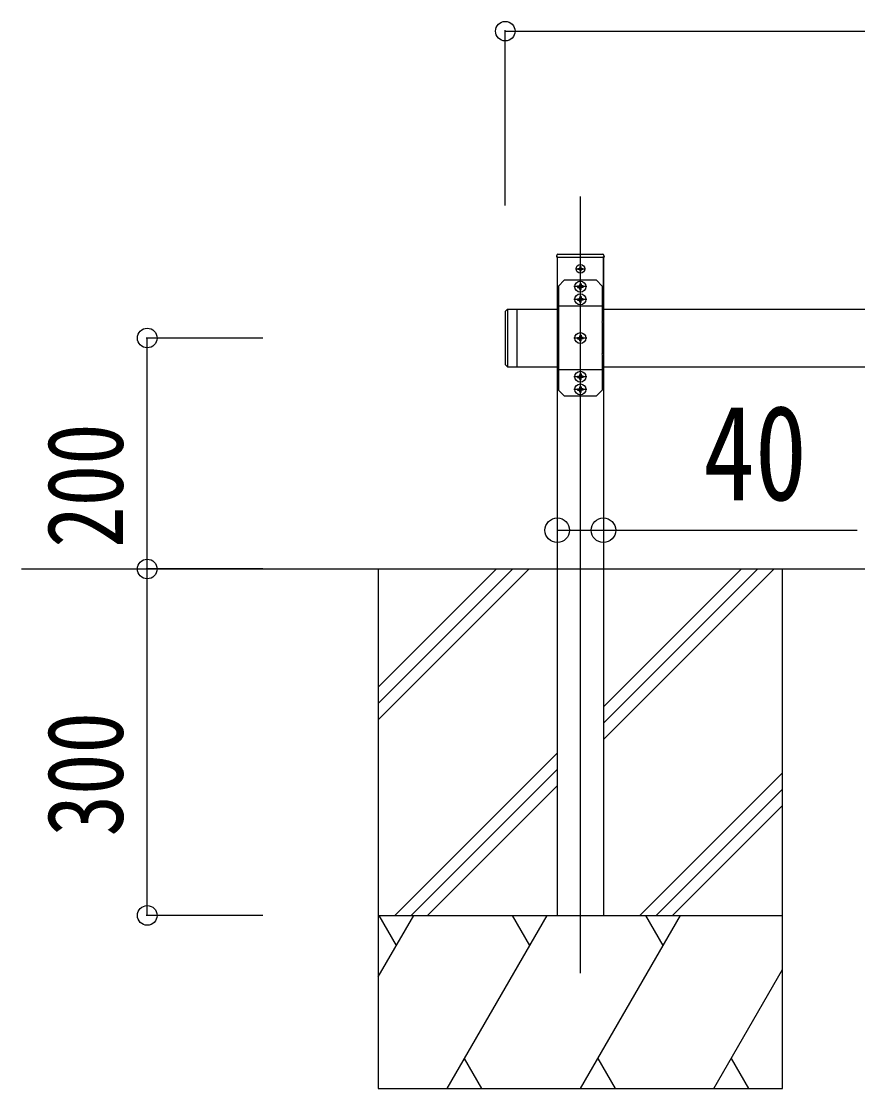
# Model space of a CAD drawing. Units: millimetres, scale not verified. Extents: x -10512 to 10512, y -7425 to 7425.
# Drawn here: x -3294 to -2570, y -3905 to -2981 of the extents above; entities that cross this region are included whole.
import ezdxf
from ezdxf.enums import TextEntityAlignment as Align

# ---------------------------------------------------------------- set-up
doc = ezdxf.new("R2010")
doc.units = ezdxf.units.MM
doc.header["$LTSCALE"] = 30
for name, color, linetype in [('0-3_YKK_12', 2, 'Continuous'), ('0-4_YKK_13', 4, 'Continuous'), ('0-5_YKK_A1', 4, 'Continuous'), ('0-6_YKK_D', 6, 'Continuous')]:
    doc.layers.add(name, color=color, linetype=linetype)
doc.styles.add('ＭＳ ゴシック', font='')
doc.styles.get('ＭＳ ゴシック').set_extended_font_data('MS Gothic')

msp = doc.modelspace()

# ---------------------------------------------------------------- linework, layer by layer
at = {"layer": '0-3_YKK_12'}
for p, q in [((-2809.81, -3804.85), (-2809.81, -3132.35)), ((-2813.96, -3194.85), (-2805.66, -3194.85)), ((-2809.81, -3199), (-2809.81, -3190.7)), ((-2809.81, -3216.08), (-2809.81, -3204.61)), ((-2804.07, -3210.35), (-2815.54, -3210.35)), ((-2809.81, -3227.08), (-2809.81, -3215.61)), ((-2804.07, -3221.35), (-2815.54, -3221.35)), ((-2809.81, -3260.58), (-2809.81, -3249.11)), ((-2804.07, -3254.85), (-2815.54, -3254.85)), ((-2804.07, -3288.35), (-2815.54, -3288.35)), ((-2809.81, -3294.08), (-2809.81, -3282.61)), ((-2804.07, -3299.35), (-2815.54, -3299.35)), ((-2809.81, -3305.08), (-2809.81, -3293.61))]:
    msp.add_line(p, q, dxfattribs=at)
at = {"layer": '0-4_YKK_13'}
for p, q in [((-2830.31, -3184.85), (-2830.21, -3183.28)), ((-2829.31, -3184.85), (-2830.31, -3184.85)), ((-2829.31, -3184.85), (-2790.31, -3184.85)), ((-2829.21, -3182.35), (-2790.4, -3182.35)), ((-2811.86, -3194.5), (-2811.86, -3195.2)), ((-2811.86, -3194.5), (-2810.66, -3194.5)), ((-2811.86, -3195.2), (-2810.66, -3195.2)), ((-2810.16, -3192.8), (-2809.46, -3192.8)), ((-2810.16, -3192.8), (-2810.16, -3194)), ((-2810.16, -3195.7), (-2810.16, -3196.9)), ((-2810.16, -3196.9), (-2809.46, -3196.9)), ((-2809.46, -3192.8), (-2809.46, -3194)), ((-2809.46, -3195.7), (-2809.46, -3196.9)), ((-2808.96, -3194.5), (-2807.76, -3194.5)), ((-2808.96, -3195.2), (-2807.76, -3195.2)), ((-2807.76, -3194.5), (-2807.76, -3195.2)), ((-2823.81, -3204.85), (-2828.81, -3209.85)), ((-2810.52, -3204.85), (-2823.81, -3204.85)), ((-2795.81, -3204.85), (-2809.09, -3204.85)), ((-2795.81, -3204.85), (-2790.81, -3209.85)), ((-2828.81, -3209.85), (-2828.81, -3240.13)), ((-2812.18, -3209.75), (-2811.15, -3209.73)), ((-2812.18, -3210.94), (-2811.15, -3210.96)), ((-2811.15, -3209.73), (-2810.54, -3209.62)), ((-2811.15, -3210.96), (-2810.54, -3211.08)), ((-2810.42, -3209.01), (-2810.54, -3209.62)), ((-2810.42, -3211.68), (-2810.54, -3211.08)), ((-2810.4, -3207.97), (-2810.42, -3209.01)), ((-2810.4, -3212.72), (-2810.42, -3211.68)), ((-2809.21, -3207.97), (-2809.2, -3209.01)), ((-2809.21, -3212.72), (-2809.2, -3211.68)), ((-2809.2, -3209.01), (-2809.08, -3209.62)), ((-2809.2, -3211.68), (-2809.08, -3211.08)), ((-2808.47, -3209.73), (-2809.08, -3209.62)), ((-2808.47, -3210.96), (-2809.08, -3211.08)), ((-2807.43, -3209.75), (-2808.47, -3209.73)), ((-2807.43, -3210.94), (-2808.47, -3210.96)), ((-2790.81, -3209.85), (-2790.81, -3240.13)), ((-2812.18, -3220.75), (-2811.15, -3220.73)), ((-2812.18, -3221.94), (-2811.15, -3221.96)), ((-2811.15, -3220.73), (-2810.54, -3220.62)), ((-2811.15, -3221.96), (-2810.54, -3222.08)), ((-2810.42, -3220.01), (-2810.54, -3220.62)), ((-2810.42, -3222.68), (-2810.54, -3222.08)), ((-2810.4, -3218.97), (-2810.42, -3220.01)), ((-2810.4, -3223.72), (-2810.42, -3222.68)), ((-2809.21, -3218.97), (-2809.2, -3220.01)), ((-2809.21, -3223.72), (-2809.2, -3222.68)), ((-2809.2, -3220.01), (-2809.08, -3220.62)), ((-2809.2, -3222.68), (-2809.08, -3222.08)), ((-2808.47, -3220.73), (-2809.08, -3220.62)), ((-2808.47, -3221.96), (-2809.08, -3222.08)), ((-2807.43, -3220.75), (-2808.47, -3220.73)), ((-2807.43, -3221.94), (-2808.47, -3221.96)), ((-2874.81, -3231.84), (-2874.81, -3277.84)), ((-2872.81, -3229.84), (-2872.81, -3279.84)), ((-2864.81, -3229.84), (-2864.81, -3279.84)), ((-2790.81, -3227.25), (-2828.81, -3227.25)), ((-2828.81, -3241.56), (-2828.81, -3268.13)), ((-2790.81, -3241.56), (-2790.81, -3268.13)), ((-2810.4, -3252.47), (-2810.42, -3253.51)), ((-2809.21, -3252.47), (-2809.2, -3253.51)), ((-2812.18, -3254.25), (-2811.15, -3254.23)), ((-2812.18, -3255.44), (-2811.15, -3255.46)), ((-2811.15, -3254.23), (-2810.54, -3254.12)), ((-2811.15, -3255.46), (-2810.54, -3255.58)), ((-2810.42, -3253.51), (-2810.54, -3254.12)), ((-2810.42, -3256.18), (-2810.54, -3255.58)), ((-2810.4, -3257.22), (-2810.42, -3256.18)), ((-2809.21, -3257.22), (-2809.2, -3256.18)), ((-2809.2, -3253.51), (-2809.08, -3254.12)), ((-2809.2, -3256.18), (-2809.08, -3255.58)), ((-2808.47, -3254.23), (-2809.08, -3254.12)), ((-2808.47, -3255.46), (-2809.08, -3255.58)), ((-2807.43, -3254.25), (-2808.47, -3254.23)), ((-2807.43, -3255.44), (-2808.47, -3255.46)), ((-2828.81, -3269.56), (-2828.81, -3299.85)), ((-2790.81, -3269.56), (-2790.81, -3299.85)), ((-2874.81, -3277.84), (-2872.81, -3279.84)), ((-2872.81, -3279.84), (-2864.81, -3279.84)), ((-2790.81, -3282.45), (-2828.81, -3282.45)), ((-2812.18, -3287.75), (-2811.15, -3287.73)), ((-2812.18, -3288.94), (-2811.15, -3288.96)), ((-2811.15, -3287.73), (-2810.54, -3287.62)), ((-2811.15, -3288.96), (-2810.54, -3289.08)), ((-2810.42, -3287.01), (-2810.54, -3287.62)), ((-2810.42, -3289.68), (-2810.54, -3289.08)), ((-2810.4, -3285.97), (-2810.42, -3287.01)), ((-2810.4, -3290.72), (-2810.42, -3289.68)), ((-2809.21, -3285.97), (-2809.2, -3287.01)), ((-2809.21, -3290.72), (-2809.2, -3289.68)), ((-2809.2, -3287.01), (-2809.08, -3287.62)), ((-2809.2, -3289.68), (-2809.08, -3289.08)), ((-2808.47, -3287.73), (-2809.08, -3287.62)), ((-2808.47, -3288.96), (-2809.08, -3289.08)), ((-2807.43, -3287.75), (-2808.47, -3287.73)), ((-2807.43, -3288.94), (-2808.47, -3288.96)), ((-2812.18, -3298.75), (-2811.15, -3298.73)), ((-2811.15, -3298.73), (-2810.54, -3298.62)), ((-2810.42, -3298.01), (-2810.54, -3298.62)), ((-2810.4, -3296.97), (-2810.42, -3298.01)), ((-2809.21, -3296.97), (-2809.2, -3298.01)), ((-2809.2, -3298.01), (-2809.08, -3298.62)), ((-2808.47, -3298.73), (-2809.08, -3298.62)), ((-2807.43, -3298.75), (-2808.47, -3298.73)), ((-2823.81, -3304.85), (-2828.81, -3299.85)), ((-2823.81, -3304.85), (-2810.52, -3304.85)), ((-2812.18, -3299.94), (-2811.15, -3299.96)), ((-2811.15, -3299.96), (-2810.54, -3300.08)), ((-2810.42, -3300.68), (-2810.54, -3300.08)), ((-2810.4, -3301.72), (-2810.42, -3300.68)), ((-2809.21, -3301.72), (-2809.2, -3300.68)), ((-2809.2, -3300.68), (-2809.08, -3300.08)), ((-2809.09, -3304.85), (-2795.81, -3304.85)), ((-2808.47, -3299.96), (-2809.08, -3300.08)), ((-2807.43, -3299.94), (-2808.47, -3299.96)), ((-2795.81, -3304.85), (-2790.81, -3299.85))]:
    msp.add_line(p, q, dxfattribs=at)
for points in [[(-2789.4, -3183.28), (-2789.31, -3184.85), (-2790.31, -3184.85)], [(-2874.81, -3231.84), (-2872.81, -3229.84), (-2864.81, -3229.84)]]:
    msp.add_lwpolyline(points, dxfattribs=at)
for centre, radius in [((-2809.81, -3194.85), 3.75), ((-2809.81, -3210.35), 4.74), ((-2809.81, -3221.35), 4.74), ((-2809.81, -3254.85), 4.74), ((-2809.81, -3288.35), 4.74), ((-2809.81, -3299.35), 4.74)]:
    msp.add_circle(centre, radius, dxfattribs=at)
for centre, radius, start, end in [((-2829.21, -3183.35), 1, 90, 176.5), ((-2790.4, -3183.35), 1, 3.5, 90), ((-2810.66, -3194), 0.5, 270, 0), ((-2810.66, -3195.7), 0.5, 0, 90), ((-2808.96, -3194), 0.5, 180, 270), ((-2808.96, -3195.7), 0.5, 90, 180), ((-2809.81, -3204.15), 1, 224.427, 315.573), ((-2809.81, -3210.35), 2.45, 165.9892, 194.0108), ((-2809.81, -3210.35), 2.45, 75.9892, 104.0108), ((-2809.81, -3210.35), 2.45, 255.9892, 284.0108), ((-2809.81, -3210.35), 2.45, 345.9892, 14.0108), ((-2809.81, -3221.35), 2.45, 165.9892, 194.0108), ((-2809.81, -3221.35), 2.45, 75.9892, 104.0108), ((-2809.81, -3221.35), 2.45, 255.9892, 284.0108), ((-2809.81, -3221.35), 2.45, 345.9892, 14.0108), ((-2829.51, -3240.85), 1, 314.427, 45.573), ((-2790.11, -3240.85), 1, 134.427, 225.573), ((-2809.81, -3254.85), 2.45, 75.9892, 104.0108), ((-2809.81, -3254.85), 2.45, 165.9892, 194.0108), ((-2809.81, -3254.85), 2.45, 255.9892, 284.0108), ((-2809.81, -3254.85), 2.45, 345.9892, 14.0108), ((-2829.51, -3268.85), 1, 314.427, 45.573), ((-2790.11, -3268.85), 1, 134.427, 225.573), ((-2809.81, -3288.35), 2.45, 165.9892, 194.0108), ((-2809.81, -3288.35), 2.45, 75.9892, 104.0108), ((-2809.81, -3288.35), 2.45, 345.9892, 14.0108), ((-2809.81, -3299.35), 2.45, 165.9892, 194.0108), ((-2809.81, -3288.35), 2.45, 255.9892, 284.0108), ((-2809.81, -3299.35), 2.45, 75.9892, 104.0108), ((-2809.81, -3299.35), 2.45, 345.9892, 14.0108), ((-2809.81, -3305.55), 1, 44.427, 135.573), ((-2809.81, -3299.35), 2.45, 255.9892, 284.0108)]:
    msp.add_arc(centre, radius, start, end, dxfattribs=at)
at = {"layer": '0-5_YKK_A1'}
for p, q in [((-2829.81, -3184.85), (-2789.81, -3184.85)), ((-2829.81, -3184.85), (-2829.81, -3754.85)), ((-2789.81, -3210.18), (-2789.81, -3184.85)), ((-2789.81, -3184.85), (-2789.81, -3754.85)), ((-2864.81, -3229.84), (-2864.81, -3279.84)), ((-2864.81, -3229.84), (-2829.81, -3229.84)), ((-2789.81, -3229.84), (-2182.81, -3229.84)), ((-2864.81, -3279.84), (-2829.81, -3279.84)), ((-2789.81, -3279.84), (-2182.81, -3279.84)), ((-3293.84, -3454.84), (-2208.81, -3454.84)), ((-2984.81, -3454.84), (-2984.81, -3904.85)), ((-2984.81, -3557.19), (-2882.46, -3454.84)), ((-2984.81, -3571.33), (-2868.32, -3454.84)), ((-2984.81, -3585.48), (-2854.17, -3454.84)), ((-2789.81, -3602.61), (-2642.04, -3454.84)), ((-2789.81, -3588.47), (-2656.18, -3454.84)), ((-2789.81, -3574.33), (-2670.33, -3454.84)), ((-2634.81, -3904.85), (-2634.81, -3454.84)), ((-2970.33, -3754.85), (-2829.81, -3614.33)), ((-2956.19, -3754.85), (-2829.81, -3628.47)), ((-2758.2, -3754.85), (-2634.81, -3631.46)), ((-2942.05, -3754.85), (-2829.81, -3642.61)), ((-2744.05, -3754.85), (-2634.81, -3645.6)), ((-2729.91, -3754.85), (-2634.81, -3659.74)), ((-2984.81, -3807.96), (-2954.14, -3754.84)), ((-2984.81, -3754.85), (-2634.81, -3754.85)), ((-2969.14, -3780.83), (-2984.14, -3754.85)), ((-2925.27, -3904.84), (-2838.67, -3754.84)), ((-2853.67, -3780.83), (-2868.67, -3754.85)), ((-2829.81, -3754.85), (-2789.81, -3754.85)), ((-2809.8, -3904.84), (-2723.2, -3754.85)), ((-2738.2, -3780.83), (-2753.2, -3754.84)), ((-2694.33, -3904.84), (-2634.81, -3801.74)), ((-2910.28, -3878.87), (-2895.28, -3904.84)), ((-2794.8, -3878.86), (-2779.8, -3904.84)), ((-2679.33, -3878.86), (-2664.34, -3904.84)), ((-2984.81, -3904.85), (-2634.81, -3904.85))]:
    msp.add_line(p, q, dxfattribs=at)
at = {"layer": '0-6_YKK_D'}
for p, q in [((-2874.81, -3140.09), (-2874.81, -2988.09)), ((-2874.81, -2989.09), (-20.81, -2989.09)), ((-3084.81, -3254.84), (-3185.81, -3254.84)), ((-3184.81, -3454.84), (-3184.81, -3254.84)), ((-3084.81, -3454.84), (-3185.81, -3454.84)), ((-3084.81, -3454.84), (-3185.81, -3454.84)), ((-3184.81, -3754.84), (-3184.81, -3454.84)), ((-3084.81, -3754.84), (-3185.81, -3754.84))]:
    msp.add_line(p, q, dxfattribs=at)
msp.add_lwpolyline([(-2829.81, -3421.28), (-2789.81, -3421.28), (-2570.21, -3421.28)], dxfattribs=at)
for centre, radius in [((-2874.81, -2989.09), 8.5), ((-3184.81, -3254.84), 8.5), ((-2829.81, -3421.28), 10.62), ((-2789.81, -3421.28), 10.62), ((-3184.81, -3454.84), 8.5), ((-3184.81, -3454.84), 8.5), ((-3184.81, -3754.84), 8.5)]:
    msp.add_circle(centre, radius, dxfattribs=at)

# ---------------------------------------------------------------- texts
at = {"layer": '0-6_YKK_D', "style": 'ＭＳ ゴシック', "width": 0.8}
msp.add_text('40', height=82.48, dxfattribs=at).set_placement((-2703.51, -3419.98), align=Align.BOTTOM_LEFT)
for s, p in [('200', (-3186.11, -3436.44)), ('300', (-3186.11, -3686.44))]:
    msp.add_text(s, height=65.98, rotation=90, dxfattribs=at).set_placement(p, align=Align.BOTTOM_LEFT)

doc.saveas('drawing.dxf')
